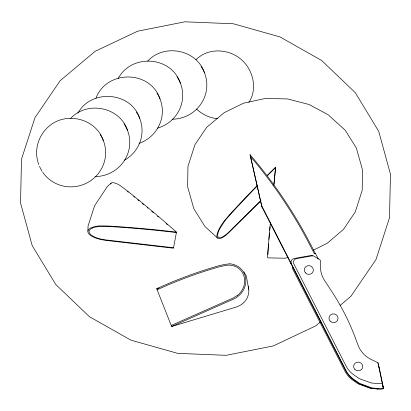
<?xml version="1.0" encoding="UTF-8"?>
<svg xmlns="http://www.w3.org/2000/svg" width="411" height="411" viewBox="0 0 411 411"><rect width="100%" height="100%" fill="white"/><g stroke="black" fill="none" stroke-linecap="round" stroke-linejoin="round"><path stroke-width="0.62" d="M87.903 231.008L88.046 226.096L94.581 205.762L107.446 186.389L111.247 183.126M275.391 171.5L275.56 167.678A407.27 118.645 -51.3 0 0 267.438 175.713M268.213 248.229L268.537 243.923M270.376 222.736L269.996 227.155A60.35 1.228 -85.2 0 0 269.724 230.165M176.473 232.133L173.463 248.208L105.874 240.389L100.921 239.567L96.4 238.313L92.614 236.715A19.707 7.29 6 0 1 91.165 227.74L94.504 226.61L98.717 225.937A61.763 22.836 6 0 1 105 225.947L108.191 226.05A61.681 22.805 6 0 1 111.402 226.22L115.645 226.482A408.431 151.027 6 0 1 176.473 232.133A407.584 127.42 45.1 0 0 131.34 194.095L128.181 191.583A61.552 19.24 45.1 0 0 125.792 189.718L123.418 187.935A61.64 19.271 45.1 0 0 118.728 184.637L115.553 183.172L112.999 182.654A19.749 6.175 45.1 0 0 110.585 183.974M371.857 388.436L359.45 383.884L353.892 380.041A25.189 24.126 11.4 0 1 345.805 370.866L261.951 206.974L250.073 154.69A482.976 462.581 11.4 0 1 273.12 183.825L278.509 191.367A482.853 462.462 11.4 0 1 311.841 246.718L315.34 253.566L314.374 253.772L310.87 246.929A482.853 462.462 11.4 0 0 277.543 191.577L272.154 184.036A482.966 462.57 11.4 0 0 255.087 162.026L250.653 156.745M315.288 253.823L315.391 253.304L314.374 253.772M378.963 367.347L377.945 362.702L371.77 359.774A26.556 25.431 11.4 0 1 358.007 345.065L355.51 338.345A241.884 231.67 11.4 0 0 331.934 291.743L324.721 280.744A27.583 26.417 11.4 0 1 320.452 265.1L320.662 261.237L319.974 259.798L313.038 255.683L296.552 258.606A3.91 3.745 11.4 0 0 293.814 263.903L346.098 366.083A24.192 23.17 11.4 0 0 353.861 374.899L359.204 378.582L371.118 382.954L377.75 383.627A11.005 10.537 11.4 0 0 382.204 383.196L383.401 388.683A11.457 10.974 11.4 0 1 378.762 389.135L370.064 388.215L358.151 383.843L352.808 380.154A24.192 23.17 11.4 0 1 345.045 371.344L292.766 269.159A3.91 3.745 11.4 0 1 292.406 266.929M95.953 98.224C106.552 69.808 150.236 69.783 160.043 98.943M77.91 113.169C91.129 88.673 131.011 91.561 139.745 118.378M118.193 78.444C131.515 53.481 171.207 55.922 180.383 83.125M248.912 102.375C257.563 89.208 253.433 70.805 242.254 60.386C229.841 48.668 208.367 47.152 196.001 59.708M230.109 214.712L228.018 217.09A60.463 17.616 -51.3 0 0 224.617 221.113L219.505 229.23A18.495 5.389 -51.3 0 0 219.125 237.65L220.974 237.496A18.218 5.307 -51.3 0 0 229.482 231.45L260.995 200.311M260.641 201.2L229.4 232.066A19.374 5.641 -51.3 0 1 220.373 238.467A19.692 5.739 -51.3 0 1 220.948 225.757L223.692 221.688A61.768 17.997 -51.3 0 1 227.848 216.731L229.97 214.326A61.681 17.971 -51.3 0 1 232.107 211.973L234.933 208.911A408.431 118.985 -51.3 0 1 257.271 185.448M70.635 118.45C87.045 100.525 119.729 106.829 127.451 130.189M147.698 61.1C164.107 43.176 196.792 49.479 204.519 72.839M320.169 322.178L315.797 325.851L273.294 345.939L226.168 355.32L177.634 353.357L130.991 340.185L89.423 316.701L55.768 284.51L32.217 245.65L20.55 203.029L21.49 159.237L34.971 117.628L60.16 80.71L95.157 51.283L137.67 31.195L184.852 21.809L233.35 23.766L279.958 36.928L321.592 60.438L355.258 92.639L378.721 131.361L390.45 174.151L389.515 217.748L375.993 259.547L350.896 296.321L340.087 305.424M237.27 295.56L233.119 298.037L171.228 325.461M313.377 250.186L327.233 243.266L343.575 229.281L355.243 211.978L362.204 190.314L362.507 169.918L356.342 147.981L345.204 130.22L328.178 114.767L309.015 104.481L287.556 98.928L265.259 98.476L243.646 103.161L224.19 112.665L206.584 127.42L194.917 144.718L187.955 166.388L187.652 186.784L193.817 208.716L204.955 226.476L217.208 237.748M157.12 289.77L162.679 287.279A408.883 375.762 -37.1 0 1 213.766 268.424L217.815 267.242A60.617 55.706 -37.1 0 1 220.841 266.441L223.923 265.783A60.658 55.742 -37.1 0 1 229.05 265.049L234.296 265.943M230.073 263.8A61.963 56.944 -37.1 0 0 223.784 264.648L220.661 265.311A61.917 56.903 -37.1 0 0 217.563 266.133L213.504 267.314A410.106 376.887 -37.1 0 0 156.709 288.728L171.644 326.514L233.607 299.054A19.528 17.95 -37.1 0 0 245.778 279.033A19.528 17.95 -37.1 0 0 230.062 263.852M92.182 228.084L95.316 227.031L100.073 226.389A60.458 22.358 6 0 1 105.206 226.415L108.355 226.518A60.381 22.328 6 0 1 111.499 226.682L115.727 226.944A407.214 150.58 6 0 1 170.324 231.861L176.391 232.575L175.492 231.783M171.644 326.514L235.929 307.135A19.543 17.642 8.4 0 0 248.223 286.477M287.983 257.553L284.895 258.226L267.731 257.877A19.749 0.401 -85.2 0 1 268.136 248.891L268.989 238.421A60.35 1.228 -85.2 0 1 269.446 233.243L269.724 229.831A61.558 1.248 -85.2 0 1 270.006 226.754M173.545 247.761L106.038 239.952A18.218 6.735 6 0 1 93.538 236.5A18.469 6.828 6 0 1 92.187 228.084M312.545 255.996L311.487 255.401L294.317 258.442A4.069 3.899 11.4 0 0 291.471 263.96M243.934 271.841L246.266 275.93L248.747 289.344M315.391 253.304L318.273 258.93M262.054 206.456L345.908 370.352A25.189 24.126 11.4 0 0 353.994 379.528L359.553 383.365L371.96 387.917L378.865 388.616A11.457 10.974 11.4 0 0 383.504 388.169L379.065 366.828M103.32 140.475C96.498 119.884 69.315 111.859 51.807 124.107C38.958 132.717 33.075 150.036 38.809 164.528M261.951 206.974L250.073 154.69M377.945 362.702L382.204 383.196M382.487 384.29L383.401 388.683M100.248 134.644A34.406 33.532 -20.7 0 1 90.06 181.102A34.406 33.532 -20.7 0 1 42.775 172.322M42.086 171.284A34.406 33.532 -20.7 0 1 39.497 166.265M124.035 123.845A34.406 33.532 -20.7 0 1 125.602 158.507A34.406 33.532 -20.7 0 1 95.064 176.581M136.324 112.033A34.406 33.532 -20.7 0 1 124.579 160.167M156.971 93.112A34.406 33.532 -20.7 0 1 139.01 143.393M176.966 76.78A34.406 33.532 -20.7 0 1 157.516 128.155M201.097 66.495A34.406 33.532 -20.7 0 1 202.664 101.157A34.406 33.532 -20.7 0 1 172.127 119.236M217.779 118.748A34.406 32.166 42 0 1 196.648 109.187M291.368 264.473A4.069 3.899 11.4 0 1 290.993 263.333M377.986 388.945A11.005 10.537 11.4 0 1 376.697 388.883M156.709 288.728A414.961 374.544 8.4 0 1 159.011 288.008M234.28 265.974A18.325 16.841 -37.1 0 1 237.275 295.571M127.446 191.521A60.258 18.839 45.1 0 1 128.232 192.143M133.632 196.448A406.371 127.04 45.1 0 1 134.531 197.177M137.685 199.725A406.371 127.04 45.1 0 1 139.036 200.825M142.191 203.404A406.371 127.04 45.1 0 1 143.542 204.514M147.148 207.493A406.371 127.04 45.1 0 1 148.047 208.243M151.654 211.254A406.371 127.04 45.1 0 1 153.457 212.77M157.511 216.196A406.371 127.04 45.1 0 1 158.41 216.962M166.054 223.527A406.371 127.04 45.1 0 1 167.405 224.699M273.865 185.238A407.589 8.277 -85.2 0 1 275.586 167.118A408.431 118.985 -51.3 0 0 267.448 175.163M268.886 239.31A61.655 1.254 -85.2 0 1 269.446 232.955M267.818 254.599A18.51 0.375 -85.2 0 1 268.167 248.886M274.019 183.933A406.433 8.251 -85.2 0 1 275.56 167.678M257.291 185.967A407.27 118.645 -51.3 0 0 235.02 209.363L232.2 212.41A60.463 17.616 -51.3 0 0 230.109 214.717M354.775 369.299A4.547 4.357 11.4 0 0 362.487 367.927A4.547 4.357 11.4 0 0 357.282 362.178A4.547 4.357 11.4 0 0 354.775 369.299M305.424 272.832A4.547 4.357 11.4 0 0 313.131 271.46A4.547 4.357 11.4 0 0 307.931 265.712A4.547 4.357 11.4 0 0 305.424 272.832M330.1 321.063A4.547 4.357 11.4 0 0 337.806 319.696A4.547 4.357 11.4 0 0 332.607 313.947A4.547 4.357 11.4 0 0 330.1 321.063"/></g></svg>
